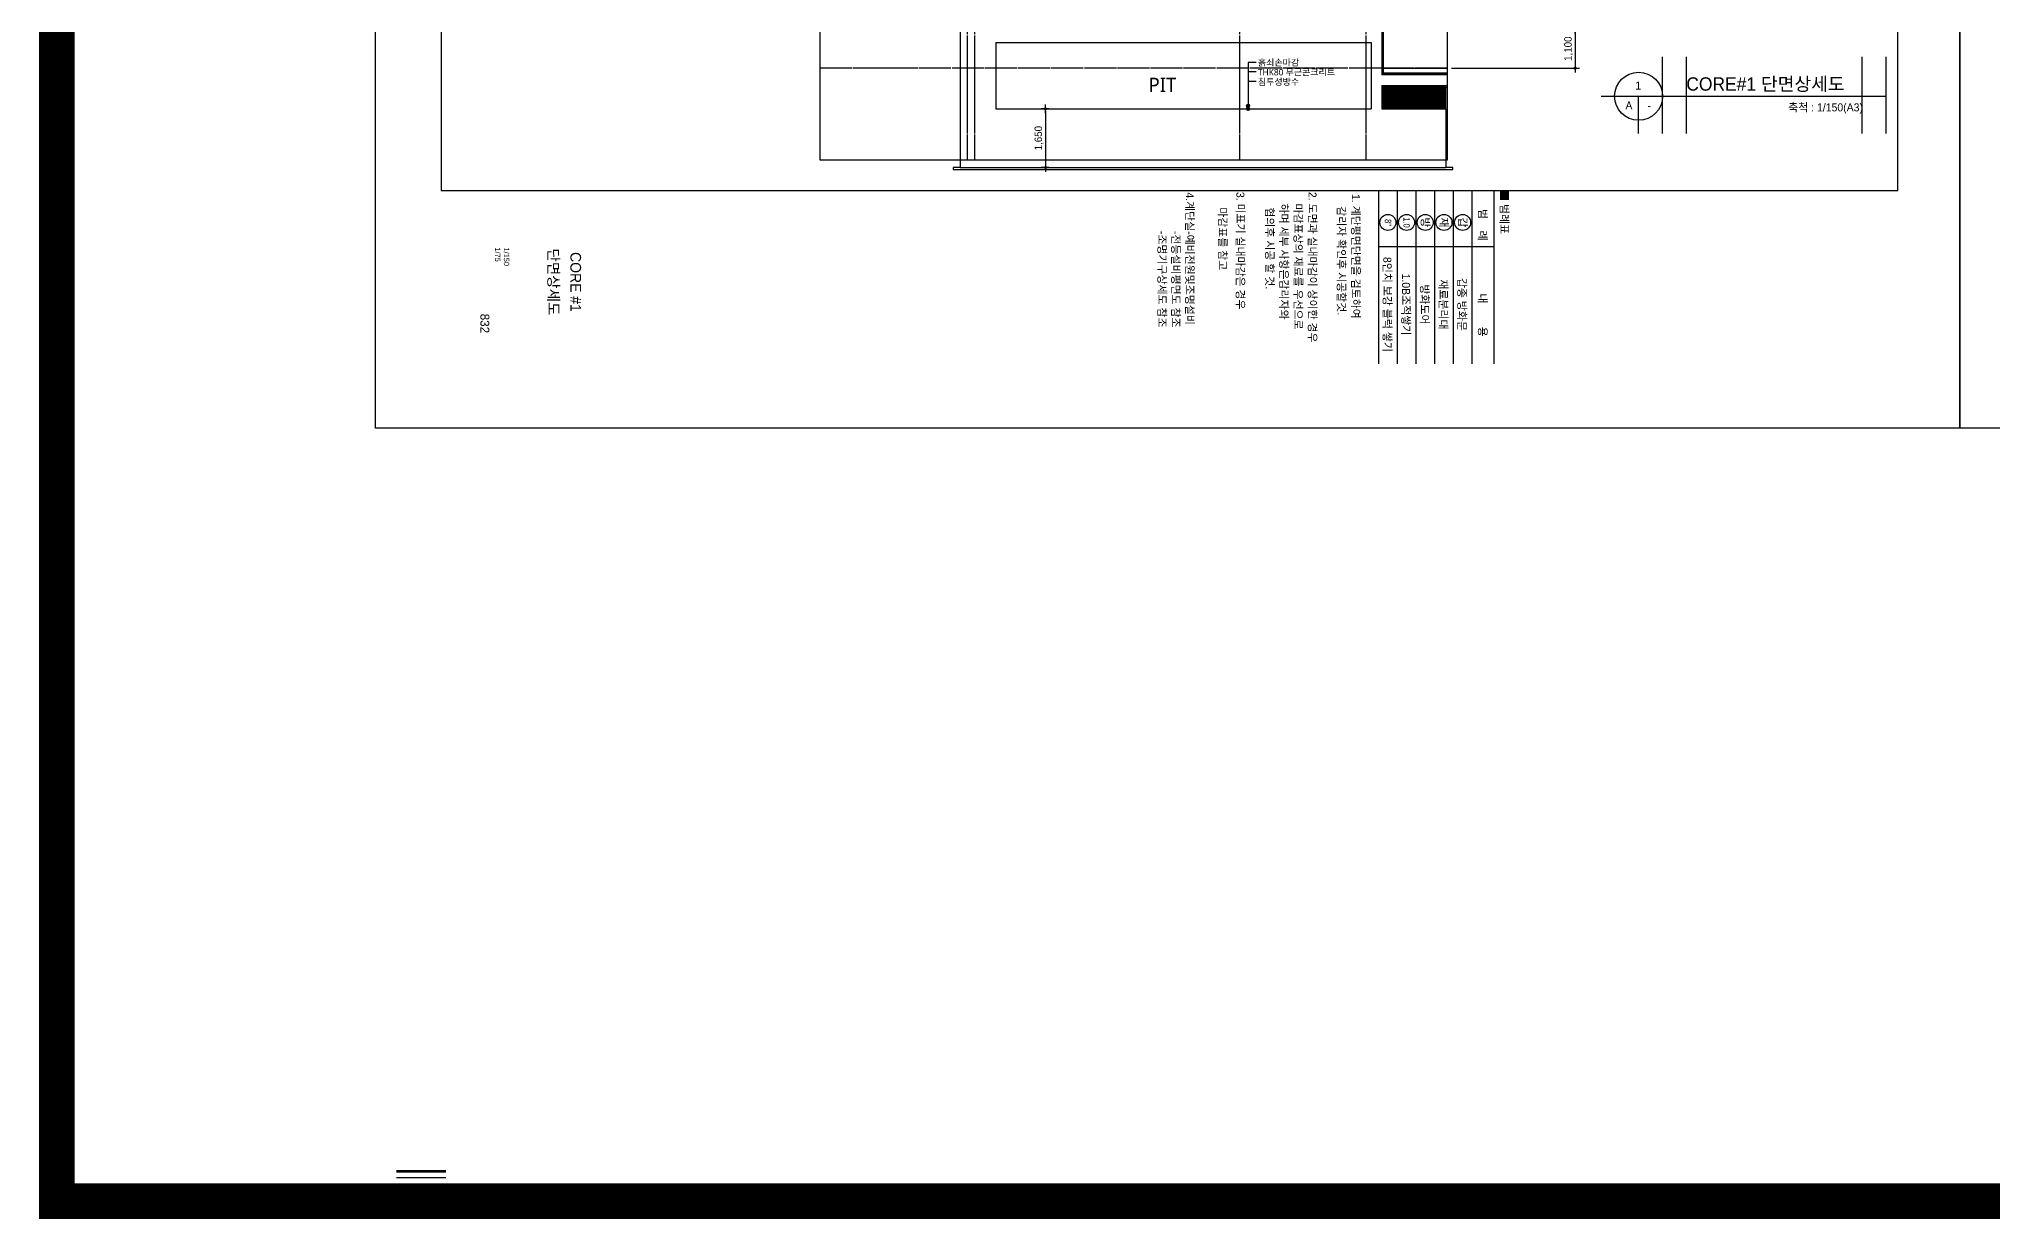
# Model space of a CAD drawing. Header units: millimetres. Extents: x 11948722 to 13111668, y -10771712 to -10232988.
# Drawn here: x 12305958 to 12360889, y -10609389 to -10576228 of the extents above; entities that cross this region are included whole.
import ezdxf
from ezdxf.enums import TextEntityAlignment as Align

# ---------------------------------------------------------------- set-up
doc = ezdxf.new("R2010")
doc.units = ezdxf.units.MM
doc.header["$LTSCALE"] = 150
doc.header["$MEASUREMENT"] = 0
for name, pattern in [('CEN', [6.2, 6, -0.1, 0, -0.1]), ('HID', [2.3, 1.5, -0.8]), ('HIDDEN', [2, 1, -1])]:
    doc.linetypes.add(name, pattern=pattern)
doc.layers.get('0').update_dxf_attribs({"linetype": 'CONTINUOUS'})
doc.layers.get('Defpoints').update_dxf_attribs({"color": 117, "linetype": 'CONTINUOUS'})
for name, color, linetype in [('A-FIN-5', 8, 'CONTINUOUS'), ('A-SYM-ETC', 7, 'CONTINUOUS'), ('A-TXT-5.0', 3, 'CONTINUOUS'), ('A-중심선', 10, 'CEN'), ('BOX', 7, 'CONTINUOUS'), ('BOX TEXT', 3, 'CONTINUOUS'), ('CON', 2, 'CONTINUOUS'), ('CON-C', 2, 'CONTINUOUS'), ('ELE-06', 6, 'CONTINUOUS'), ('ELE-8', 8, 'CONTINUOUS'), ('ELE7', 7, 'CONTINUOUS'), ('TEX', 3, 'CONTINUOUS'), ('TEX-SYM', 3, 'CONTINUOUS'), ('TXT1', 3, 'CONTINUOUS'), ('Xref-계단단면도$0$3 dim0', 7, 'CONTINUOUS'), ('Xref-계단단면도$0$A-CEIL', 6, 'CONTINUOUS'), ('Xref-계단단면도$0$A-TIT', 2, 'CONTINUOUS'), ('Xref-계단단면도$0$A-TXT-5.0', 3, 'CONTINUOUS'), ('Xref-계단단면도$0$SYM-2', 7, 'CONTINUOUS'), ('Xref-계단단면도$0$TEX', 3, 'CONTINUOUS'), ('Xref-계단단면도$0$TEX-SYM', 3, 'CONTINUOUS')]:
    doc.layers.add(name, color=color, linetype=linetype)
doc.styles.add('Xref-계단단면도$0$나눔고딕 Se', font='')
doc.styles.add('Xref-계단단면도$0$돋움', font='')
doc.styles.add('돋움', font='')
doc.styles.add('맑은고딕', font='malgun.ttf')
doc.styles.get('Xref-계단단면도$0$나눔고딕 Se').set_extended_font_data('Dotum')
doc.styles.get('Xref-계단단면도$0$돋움').set_extended_font_data('Dotum')
doc.styles.get('돋움').set_extended_font_data('Dotum')
doc.dimstyles.new('Xref-계단단면도$0$A1-100', dxfattribs={"dimtxt": 3, "dimasz": 1, "dimexe": 2, "dimexo": 2, "dimgap": 1, "dimtad": 1, "dimdec": 0, "dimzin": 12, "dimdsep": 46, "dimlunit": 6, "dimtxsty": 'Xref-계단단면도$0$나눔고딕 Se', "dimblk1": 'Xref-계단단면도$0$DIMDOT', "dimblk2": 'Xref-계단단면도$0$DIMDOT', "dimsah": 1, "dimcen": -1, "dimdle": 2, "dimclrd": 256, "dimclre": 256, "dimclrt": 3, "dimadec": 0, "dimazin": 0, "dimtfac": 1, "dimtdec": 0, "dimtix": 1, "dimtmove": 2, "dimatfit": 3, "dimldrblk": 'Xref-계단단면도$0$DIMDOT', "dimfxl": 1, "dimtvp": 1, "dimtolj": 1, "dimtzin": 12, "dimlwd": -1, "dimlwe": -1, "dimarcsym": 0})

# ---------------------------------------------------------------- blocks, each defined once
blk = doc.blocks.new('Xref-계단단면도$0$DIMDOT')
at = {"color": 0}
blk.add_line((-2, 0), (2, 0), dxfattribs=at)
for radius in [0.5, 0.25]:
    blk.add_circle((0, 0), radius, dxfattribs=at)
blk = doc.blocks.new('*D1307')
at = {"layer": 'Defpoints', "color": 0, "ltscale": 1200}
for p in [(12345546, -10575948), (12345546, -10577048), (12349146, -10577048)]:
    blk.add_point(p, dxfattribs=at)
at = {"layer": 'Xref-계단단면도$0$3 dim0'}
for p, q in [((12345666, -10575948), (12349266, -10575948)), ((12349146, -10576008), (12349146, -10576988)), ((12345666, -10577048), (12349266, -10577048))]:
    blk.add_line(p, q, dxfattribs=at)
at = {"layer": 'Xref-계단단면도$0$3 dim0', "ltscale": 1200, "xscale": 60, "yscale": 60, "zscale": 60}
for p, rotation in [((12349146, -10575948), 90), ((12349146, -10577048), 270)]:
    blk.add_blockref('Xref-계단단면도$0$DIMDOT', p, dxfattribs=dict(at, rotation=rotation))
at = {"layer": 'Xref-계단단면도$0$3 dim0', "color": 3, "ltscale": 1200, "insert": (12348961, -10576498), "char_height": 210, "attachment_point": 5, "rotation": 90, "style": 'Xref-계단단면도$0$나눔고딕 Se'}
blk.add_mtext('\\A1;1,100', dxfattribs=at)
blk = doc.blocks.new('*D1918')
at = {"layer": 'Defpoints', "color": 0, "ltscale": 1200}
for p in [(12334466, -10578188), (12334255, -10579838), (12334466, -10579838)]:
    blk.add_point(p, dxfattribs=at)
at = {"layer": 'Xref-계단단면도$0$3 dim0'}
for p, q in [((12334346, -10578188), (12334135, -10578188)), ((12334255, -10578248), (12334255, -10579778)), ((12334346, -10579838), (12334135, -10579838))]:
    blk.add_line(p, q, dxfattribs=at)
at = {"layer": 'Xref-계단단면도$0$3 dim0', "ltscale": 1200, "xscale": 60, "yscale": 60, "zscale": 60}
for p, rotation in [((12334255, -10578188), 90), ((12334255, -10579838), 270)]:
    blk.add_blockref('Xref-계단단면도$0$DIMDOT', p, dxfattribs=dict(at, rotation=rotation))
at = {"layer": 'Xref-계단단면도$0$3 dim0', "color": 3, "ltscale": 1200, "insert": (12334070, -10579013), "char_height": 210, "attachment_point": 5, "rotation": 90, "style": 'Xref-계단단면도$0$나눔고딕 Se'}
blk.add_mtext('\\A1;1,650', dxfattribs=at)

msp = doc.modelspace()

# ---------------------------------------------------------------- hatches: boundary and pattern name
at = {"layer": 'ELE7'}
h = msp.add_hatch(dxfattribs=at)
h.set_pattern_fill('ANSI31', color=251, scale=10, angle=360)
h.set_pattern_definition([(45, (3764344.35, -7622783.973), (-22.4506403, 22.4506403), [])])
h.paths.add_polyline_path([(12343704.7, -10578188.2), (12345504.7, -10578188.2), (12345504.7, -10577588.2), (12345504.7, -10577528.2), (12343704.7, -10577528.2)])
at = {"layer": 'Xref-계단단면도$0$TEX-SYM'}
h = msp.add_hatch(color=7, dxfattribs=at)
edge = h.paths.add_edge_path()
edge.add_ellipse((12339949.4, -10578101.1), major_axis=(43.2, 0), ratio=1, start_angle=0, end_angle=360)
h = msp.add_hatch(color=7, dxfattribs=at)
edge = h.paths.add_edge_path()
edge.add_ellipse((12339949.4, -10578101.1), major_axis=(43.2, 0), ratio=1, start_angle=0, end_angle=360)
h = msp.add_hatch(color=7, dxfattribs=at)
edge = h.paths.add_edge_path()
edge.add_ellipse((12339949.4, -10578192.8), major_axis=(43.2, 0), ratio=1, start_angle=0, end_angle=360)
h = msp.add_hatch(color=7, dxfattribs=at)
edge = h.paths.add_edge_path()
edge.add_ellipse((12339949.4, -10578192.8), major_axis=(43.2, 0), ratio=1, start_angle=0, end_angle=360)

# ---------------------------------------------------------------- linework, layer by layer
for centre in [(12343880.5, -10581381.9), (12344405.5, -10581381.9), (12344930.5, -10581381.9), (12345455.5, -10581381.9), (12345980.5, -10581381.9)]:
    msp.add_circle(centre, 225)
at = {"layer": 'A-FIN-5', "linetype": 'HIDDEN'}
msp.add_line((12343724.7, -10577203.7), (12343734.1, -10577213.2), dxfattribs=at)
at = {"layer": 'A-SYM-ETC'}
msp.add_line((12339949.4, -10576881.7), (12339949.4, -10578236), dxfattribs=at)
at = {"layer": 'A-중심선'}
for p, q in [((12332054.7, -10530548.2), (12332054.7, -10579629.2)), ((12332254.7, -10530548.2), (12332254.7, -10579629.2)), ((12339704.7, -10530548.2), (12339704.7, -10579629.2)), ((12343254.7, -10530548.2), (12343254.7, -10579629.2)), ((12345546.5, -10577048.2), (12327920.5, -10577048.2)), ((12345546.5, -10577048.2), (12327920.5, -10577048.2))]:
    msp.add_line(p, q, dxfattribs=at)
at = {"layer": 'BOX'}
for points in [[(12343618, -10580484.4), (12343618, -10585359.4)], [(12346243, -10580484.4), (12346243, -10585359.4)], [(12346861.8, -10580484.4), (12346861.8, -10585359.4)], [(12346861.8, -10582070.7), (12343618, -10582070.7)]]:
    msp.add_lwpolyline(points, dxfattribs=at)
at = {"layer": 'BOX', "color": 252}
for points in [[(12344143, -10580484.4), (12344143, -10585359.4)], [(12344668, -10580484.4), (12344668, -10585359.4)], [(12345193, -10580484.4), (12345193, -10585359.4)], [(12345718, -10580484.4), (12345718, -10585359.4)]]:
    msp.add_lwpolyline(points, dxfattribs=at)
at = {"layer": 'CON', "ltscale": 1200, "const_width": 1000}
msp.add_lwpolyline([(12306457.7, -10423882.6), (12821367.8, -10423882.6), (12821367.8, -10608888.5), (12306457.7, -10608888.5)], close=True, dxfattribs=at)
at = {"layer": 'CON-C', "ltscale": 1200}
for p, q in [((12331854.7, -10563678.2), (12331854.7, -10579838.2)), ((12343704.7, -10575948.2), (12343704.7, -10577228.2)), ((12332854.7, -10576328.2), (12332854.7, -10578188.2)), ((12332854.7, -10576328.2), (12343404.7, -10576328.2)), ((12343404.7, -10576328.2), (12343404.7, -10578188.2)), ((12345546.5, -10577228.2), (12343704.7, -10577228.2)), ((12343704.7, -10577528.2), (12343704.7, -10578188.2)), ((12343704.7, -10577528.2), (12345546.5, -10577528.2)), ((12345504.7, -10578188.2), (12345504.7, -10577528.2)), ((12332854.7, -10578188.2), (12343404.7, -10578188.2)), ((12343704.7, -10578188.2), (12345504.7, -10578188.2)), ((12345504.7, -10578188.2), (12345504.7, -10579838.2)), ((12331854.7, -10579838.2), (12345504.7, -10579838.2))]:
    msp.add_line(p, q, dxfattribs=at)
at = {"layer": 'Defpoints', "linetype": 'ByBlock'}
for p, q in [((12351602.7, -10578885.2), (12351602.7, -10576728.5)), ((12352277.7, -10578885.2), (12352277.7, -10576728.5)), ((12357208.9, -10578885.2), (12357208.9, -10576728.5)), ((12357883.9, -10578885.2), (12357883.9, -10576728.5))]:
    msp.add_line(p, q, dxfattribs=at)
at = {"layer": 'Defpoints', "ltscale": 1200}
for points in [[(12315412.7, -10524159.4), (12359962.7, -10524159.4), (12359962.7, -10587159.4), (12315412.7, -10587159.4)], [(12359962.7, -10524159.4), (12404512.7, -10524159.4), (12404512.7, -10587159.4), (12359962.7, -10587159.4)], [(12317265.7, -10580484.4), (12358215.7, -10580484.4), (12358215.7, -10525959.4), (12317265.7, -10525959.4)], [(12327920.5, -10530548.2), (12345546.5, -10530548.2), (12345546.5, -10579629.2), (12327920.5, -10579629.2)]]:
    msp.add_lwpolyline(points, close=True, dxfattribs=at)
at = {"layer": 'ELE-06', "ltscale": 1200}
for p, q in [((12343744.7, -10575968.2), (12343744.7, -10577048.2)), ((12343744.7, -10577048.2), (12345546.5, -10577048.2))]:
    msp.add_line(p, q, dxfattribs=at)
at = {"layer": 'ELE-06'}
msp.add_line((12345504.7, -10577588.2), (12345546.5, -10577588.2), dxfattribs=at)
msp.add_lwpolyline([(12331854.7, -10579838.2), (12331654.7, -10579838.2), (12331654.7, -10579898.2), (12345704.7, -10579898.2), (12345704.7, -10579838.2), (12345504.7, -10579838.2)], dxfattribs=at)
at = {"layer": 'ELE-8', "ltscale": 0.5}
for p, q in [((12343724.7, -10577203.7), (12343724.7, -10575958.2)), ((12343734.1, -10577213.2), (12345546.5, -10577213.2))]:
    msp.add_line(p, q, dxfattribs=at)
at = {"layer": 'ELE-8', "ltscale": 1000}
for p, q in [((12343744.7, -10577048.2), (12343744.7, -10577178.2)), ((12343744.7, -10577178.2), (12345546.5, -10577178.2))]:
    msp.add_line(p, q, dxfattribs=at)
at = {"layer": 'Xref-계단단면도$0$A-CEIL', "ltscale": 1200}
for p, q in [((12316004.9, -10608027.1), (12317394.8, -10608027.1)), ((12316004.9, -10608067.1), (12317394.8, -10608067.1)), ((12316004.9, -10608227.1), (12317394.8, -10608227.1)), ((12316004.9, -10608427.1), (12317394.8, -10608427.1)), ((12316004.9, -10608627.1), (12317394.8, -10608627.1))]:
    msp.add_line(p, q, dxfattribs=at)
at = {"layer": 'Xref-계단단면도$0$A-TIT'}
for p, q in [((12349877.7, -10577835.2), (12357883.9, -10577835.2)), ((12350927.7, -10578885.2), (12350927.7, -10577835.2))]:
    msp.add_line(p, q, dxfattribs=at)
msp.add_circle((12350927.7, -10577835.2), 675, dxfattribs=at)
at = {"layer": 'Xref-계단단면도$0$TEX-SYM', "color": 7}
for p, q in [((12340174.4, -10576881.7), (12339949.4, -10576881.7)), ((12340174.4, -10577152), (12339949.4, -10577152)), ((12340174.4, -10577422.4), (12339949.4, -10577422.4))]:
    msp.add_line(p, q, dxfattribs=at)
for centre in [(12339949.4, -10578101.1), (12339949.4, -10578101.1), (12339949.4, -10578192.8), (12339949.4, -10578192.8)]:
    msp.add_circle(centre, 43.2, dxfattribs=at)

# ---------------------------------------------------------------- texts
at = {"layer": 'A-TXT-5.0', "style": '돋움'}
msp.add_text('832', height=250, rotation=270, dxfattribs=at).set_placement((12318490.5, -10584492.9), align=Align.MIDDLE_RIGHT)
at = {"layer": 'BOX TEXT', "linetype": 'HID', "style": '돋움'}
for s, p in [('4.계단실-예비전원및조명설비', (12338310.9, -10580536.6)), ('1. 계단평면단면을 검토하여 ', (12342978.1, -10580581.9)), ('감리자 확인후 시공할것.', (12342574.6, -10580925.8)), ('-조명기구상세도 참조', (12337531.8, -10581621.5)), ('-전등설비평면도 참조', (12337918.3, -10581621.5))]:
    msp.add_text(s, height=224.465, rotation=270, dxfattribs=at).set_placement(p, align=Align.MIDDLE_LEFT)
for s, height, p in [(' 3. 미표기 실내마감은 경우', 224.465, (12339619.6, -10580441.9)), ('     하며 세부 사항은감리자와 ', 224.465, (12340845.3, -10580441.9)), ('     마감표상의 재료를 우선으로 ', 224.465, (12341246, -10580441.9)), (' 2. 도면과 실내마감이 상이한 경우', 224.465, (12341647.7, -10580441.9)), ('마감표를 참고', 224.47, (12339122.4, -10580955.2)), ('협의후 시공 할 것.', 224.465, (12340446.6, -10580958.3))]:
    msp.add_text(s, height=height, rotation=270, dxfattribs=at).set_placement(p)
at = {"layer": 'TEX', "color": 0, "style": '맑은고딕'}
msp.add_text('PIT', height=400, dxfattribs=at).set_placement((12337541.1, -10577513.5), align=Align.MIDDLE_CENTER)
at = {"layer": 'TEX-SYM', "color": 3, "style": '돋움'}
msp.add_text('■ 범례표 ', height=225, rotation=270, dxfattribs=at).set_placement((12347041.2, -10580473.7))
at = {"layer": 'TEX-SYM', "color": 3, "style": '돋움', "width": 0.9}
for s, p in [('8"', (12343882.6, -10581382.4)), ('1.0', (12344407.6, -10581382.4))]:
    msp.add_text(s, height=180, rotation=270, dxfattribs=at).set_placement(p, align=Align.MIDDLE_CENTER)
at = {"layer": 'TEX-SYM', "color": 3, "style": '돋움'}
for s, p in [('방', (12344932.6, -10581382.4)), ('재', (12345457.6, -10581382.4)), ('갑', (12345982.6, -10581382.4))]:
    msp.add_text(s, height=225, rotation=270, dxfattribs=at).set_placement(p, align=Align.MIDDLE_CENTER)
for s, height, p in [('범    례', 225, (12346430.5, -10581447)), ('단면상세도', 300, (12320272.5, -10583054.6)), ('CORE #1', 300, (12320895.1, -10583054.6)), ('8인치 보강 블럭 쌓기', 225, (12343751, -10583686.3)), ('1.0B조적쌓기', 225, (12344276, -10583686.3)), ('재료분리대', 225, (12345326, -10583686.3)), ('갑종 방화문', 225, (12345851, -10583686.3)), ('방화도어', 225, (12344801, -10583686.3)), ('내        용', 225, (12346430.5, -10583983.9))]:
    msp.add_text(s, height=height, rotation=270, dxfattribs=at).set_placement(p, align=Align.CENTER)
at = {"layer": 'TXT1', "color": 3, "style": '돋움'}
for s, p in [('1/75', (12318852.1, -10582284.7)), ('1/150', (12319099.6, -10582345.5))]:
    msp.add_text(s, height=150, rotation=270, dxfattribs=at).set_placement(p, align=Align.MIDDLE_CENTER)
at = {"layer": 'Xref-계단단면도$0$A-TXT-5.0', "style": 'Xref-계단단면도$0$돋움'}
msp.add_text('CORE#1 단면상세도', height=375, dxfattribs=at).set_placement((12352268.4, -10577677.8))
msp.add_text('축척 : 1/150(A3)', height=225, dxfattribs=at).set_placement((12357235.8, -10578148.1), align=Align.MIDDLE_RIGHT)
at = {"layer": 'Xref-계단단면도$0$SYM-2', "color": 3, "style": 'Xref-계단단면도$0$나눔고딕 Se'}
for s, p in [('1', (12350916.6, -10577534.2)), ('A', (12350656.1, -10578094.1)), ('-', (12351226, -10578098.5))]:
    msp.add_text(s, height=225, dxfattribs=at).set_placement(p, align=Align.MIDDLE_CENTER)
at = {"layer": 'Xref-계단단면도$0$TEX', "style": '맑은고딕'}
for s, p in [('THK80 무근콘크리트', (12340224.4, -10577158.8)), ('흙쇠손마감', (12340224.4, -10576888.5)), ('침투성방수', (12340224.4, -10577429.2))]:
    msp.add_text(s, height=180, dxfattribs=at).set_placement(p, align=Align.MIDDLE_LEFT)

# ---------------------------------------------------------------- dimensions: what is measured, and where the dimension line sits
at = {"layer": 'Xref-계단단면도$0$3 dim0'}
for base, p1, p2, picture, middle in [((12349146.5, -10577048.2), (12345546.5, -10575948.2), (12345546.5, -10577048.2), '*D1307', (12348961.1, -10576498.2)), ((12334255.1, -10579838.2), (12334466.2, -10578188.2), (12334466.2, -10579838.2), '*D1918', (12334069.7, -10579013.2))]:
    dim = msp.add_linear_dim(base=base, p1=p1, p2=p2, angle=270, dimstyle='Xref-계단단면도$0$A1-100', override={"dimscale": 60, "dimtxt": 3.5}, dxfattribs=at)
    dim.commit()
    dim.dimension.update_dxf_attribs({"geometry": picture, "text_midpoint": middle})

doc.saveas('drawing.dxf')
